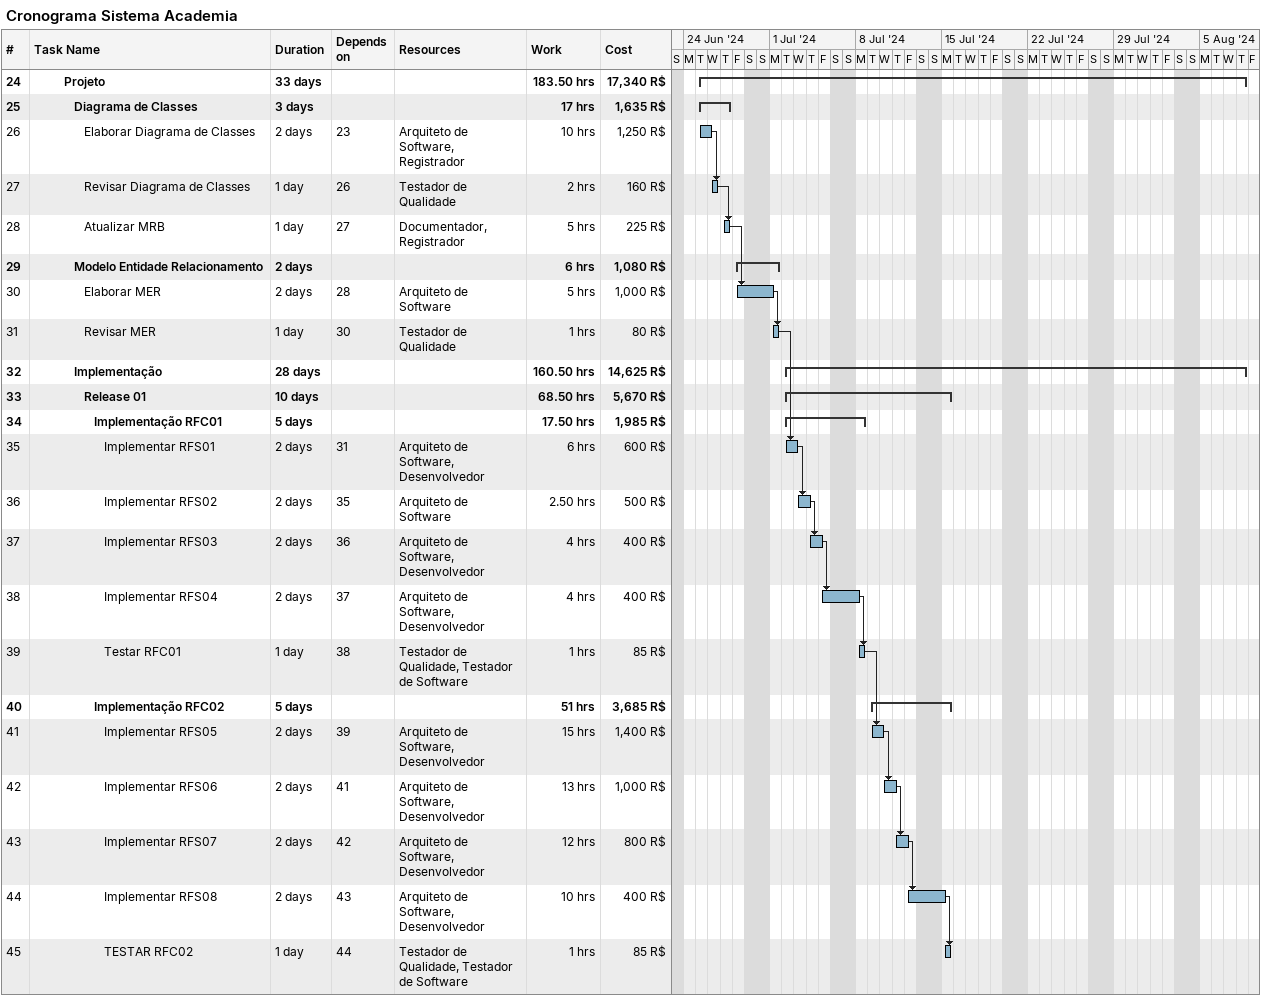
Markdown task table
Cronograma Sistema Academia

| ID | Level | Task | Duration | Start | Finish | Predecessors | Resources | Work (h) | Cost (R$) |
|---|---|---|---|---|---|---|---|---|---|
| 24 | 4 | **Projeto** | 33d | 2024-06-25 | 2024-08-08 |  |  | 183.50 | 17340 |
| 25 | 5 | **Diagrama de Classes** | 3d | 2024-06-25 | 2024-06-27 |  |  | 17 | 1635 |
| 26 | 6 | Elaborar Diagrama de Classes | 2d | 2024-06-25 | 2024-06-26 | 23 | Arquiteto de Software, Registrador | 10 | 1250 |
| 27 | 6 | Revisar Diagrama de Classes | 1d | 2024-06-26 | 2024-06-26 | 26 | Testador de Qualidade | 2 | 160 |
| 28 | 6 | Atualizar MRB | 1d | 2024-06-27 | 2024-06-27 | 27 | Documentador, Registrador | 5 | 225 |
| 29 | 5 | **Modelo Entidade Relacionamento** | 2d | 2024-06-28 | 2024-07-01 |  |  | 6 | 1080 |
| 30 | 6 | Elaborar MER | 2d | 2024-06-28 | 2024-07-01 | 28 | Arquiteto de Software | 5 | 1000 |
| 31 | 6 | Revisar MER | 1d | 2024-07-01 | 2024-07-01 | 30 | Testador de Qualidade | 1 | 80 |
| 32 | 5 | **Implementação** | 28d | 2024-07-02 | 2024-08-08 |  |  | 160.50 | 14625 |
| 33 | 6 | **Release 01** | 10d | 2024-07-02 | 2024-07-15 |  |  | 68.50 | 5670 |
| 34 | 7 | **Implementação RFC01** | 5d | 2024-07-02 | 2024-07-08 |  |  | 17.50 | 1985 |
| 35 | 8 | Implementar RFS01 | 2d | 2024-07-02 | 2024-07-03 | 31 | Arquiteto de Software, Desenvolvedor | 6 | 600 |
| 36 | 8 | Implementar RFS02 | 2d | 2024-07-03 | 2024-07-04 | 35 | Arquiteto de Software | 2.50 | 500 |
| 37 | 8 | Implementar RFS03 | 2d | 2024-07-04 | 2024-07-05 | 36 | Arquiteto de Software, Desenvolvedor | 4 | 400 |
| 38 | 8 | Implementar RFS04 | 2d | 2024-07-05 | 2024-07-08 | 37 | Arquiteto de Software, Desenvolvedor | 4 | 400 |
| 39 | 8 | Testar RFC01 | 1d | 2024-07-08 | 2024-07-08 | 38 | Testador de Qualidade, Testador de Software | 1 | 85 |
| 40 | 7 | **Implementação RFC02** | 5d | 2024-07-09 | 2024-07-15 |  |  | 51 | 3685 |
| 41 | 8 | Implementar RFS05 | 2d | 2024-07-09 | 2024-07-10 | 39 | Arquiteto de Software, Desenvolvedor | 15 | 1400 |
| 42 | 8 | Implementar RFS06 | 2d | 2024-07-10 | 2024-07-11 | 41 | Arquiteto de Software, Desenvolvedor | 13 | 1000 |
| 43 | 8 | Implementar RFS07 | 2d | 2024-07-11 | 2024-07-12 | 42 | Arquiteto de Software, Desenvolvedor | 12 | 800 |
| 44 | 8 | Implementar RFS08 | 2d | 2024-07-12 | 2024-07-15 | 43 | Arquiteto de Software, Desenvolvedor | 10 | 400 |
| 45 | 8 | TESTAR RFC02 | 1d | 2024-07-15 | 2024-07-15 | 44 | Testador de Qualidade, Testador de Software | 1 | 85 |
